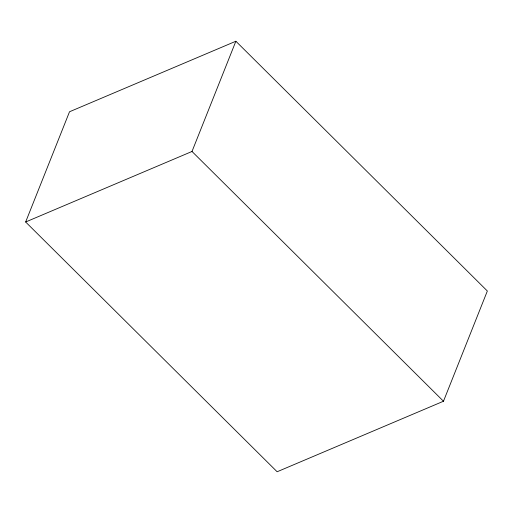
<?xml version="1.0" encoding="UTF-8"?>
<svg xmlns="http://www.w3.org/2000/svg" width="513" height="513" viewBox="0 0 513 513"><rect width="100%" height="100%" fill="white"/><g stroke="black" fill="none" stroke-linecap="round" stroke-linejoin="round"><path stroke-width="0.77" d="M25.65 221.994L69.518 111.763L235.871 41.239L487.35 291.006L443.482 401.237L277.129 471.761L25.65 221.994L192.003 151.47L235.871 41.239M192.003 151.47L443.482 401.237"/></g></svg>
